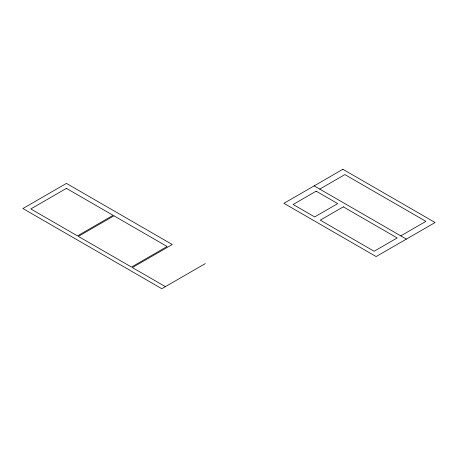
<?xml version="1.0" encoding="UTF-8"?>
<svg xmlns="http://www.w3.org/2000/svg" width="458" height="458" viewBox="0 0 458 458"><rect width="100%" height="100%" fill="white"/><g stroke="black" fill="none" stroke-linecap="round" stroke-linejoin="round"><path stroke-width="0.69" d="M319.758 189.102L344.897 174.59L425.906 221.363L400.773 235.876M205.321 263.59L161.8 288.717L22.9 208.527L66.421 183.395L172.282 244.515L132.351 267.569L165.39 286.645M314.154 185.868L406.372 239.11M66.421 188.375L30.8 208.94L77.482 235.893L113.103 215.323L66.421 188.375M113.968 215.821L78.347 236.391L131.492 267.071L167.113 246.507L113.968 215.821M342.882 169.283L283.92 203.323L376.138 256.566L435.1 222.525L342.882 169.283M316.169 191.175L293.114 204.486L314.657 216.926L337.712 203.615L316.169 191.175M343.317 206.85L320.262 220.161L374.123 251.259L397.178 237.948L343.317 206.85"/></g></svg>
